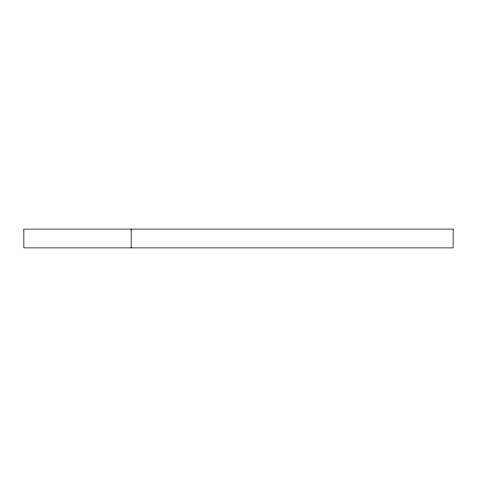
<?xml version="1.0" encoding="UTF-8"?>
<svg xmlns="http://www.w3.org/2000/svg" width="477" height="477" viewBox="0 0 477 477"><rect width="100%" height="100%" fill="white"/><g stroke="black" fill="none" stroke-linecap="round" stroke-linejoin="round"><path stroke-width="0.72" d="M131.175 229.109L131.175 247.891M453.15 229.109L23.85 229.109L23.85 247.891L453.15 247.891L453.15 229.109"/></g></svg>
